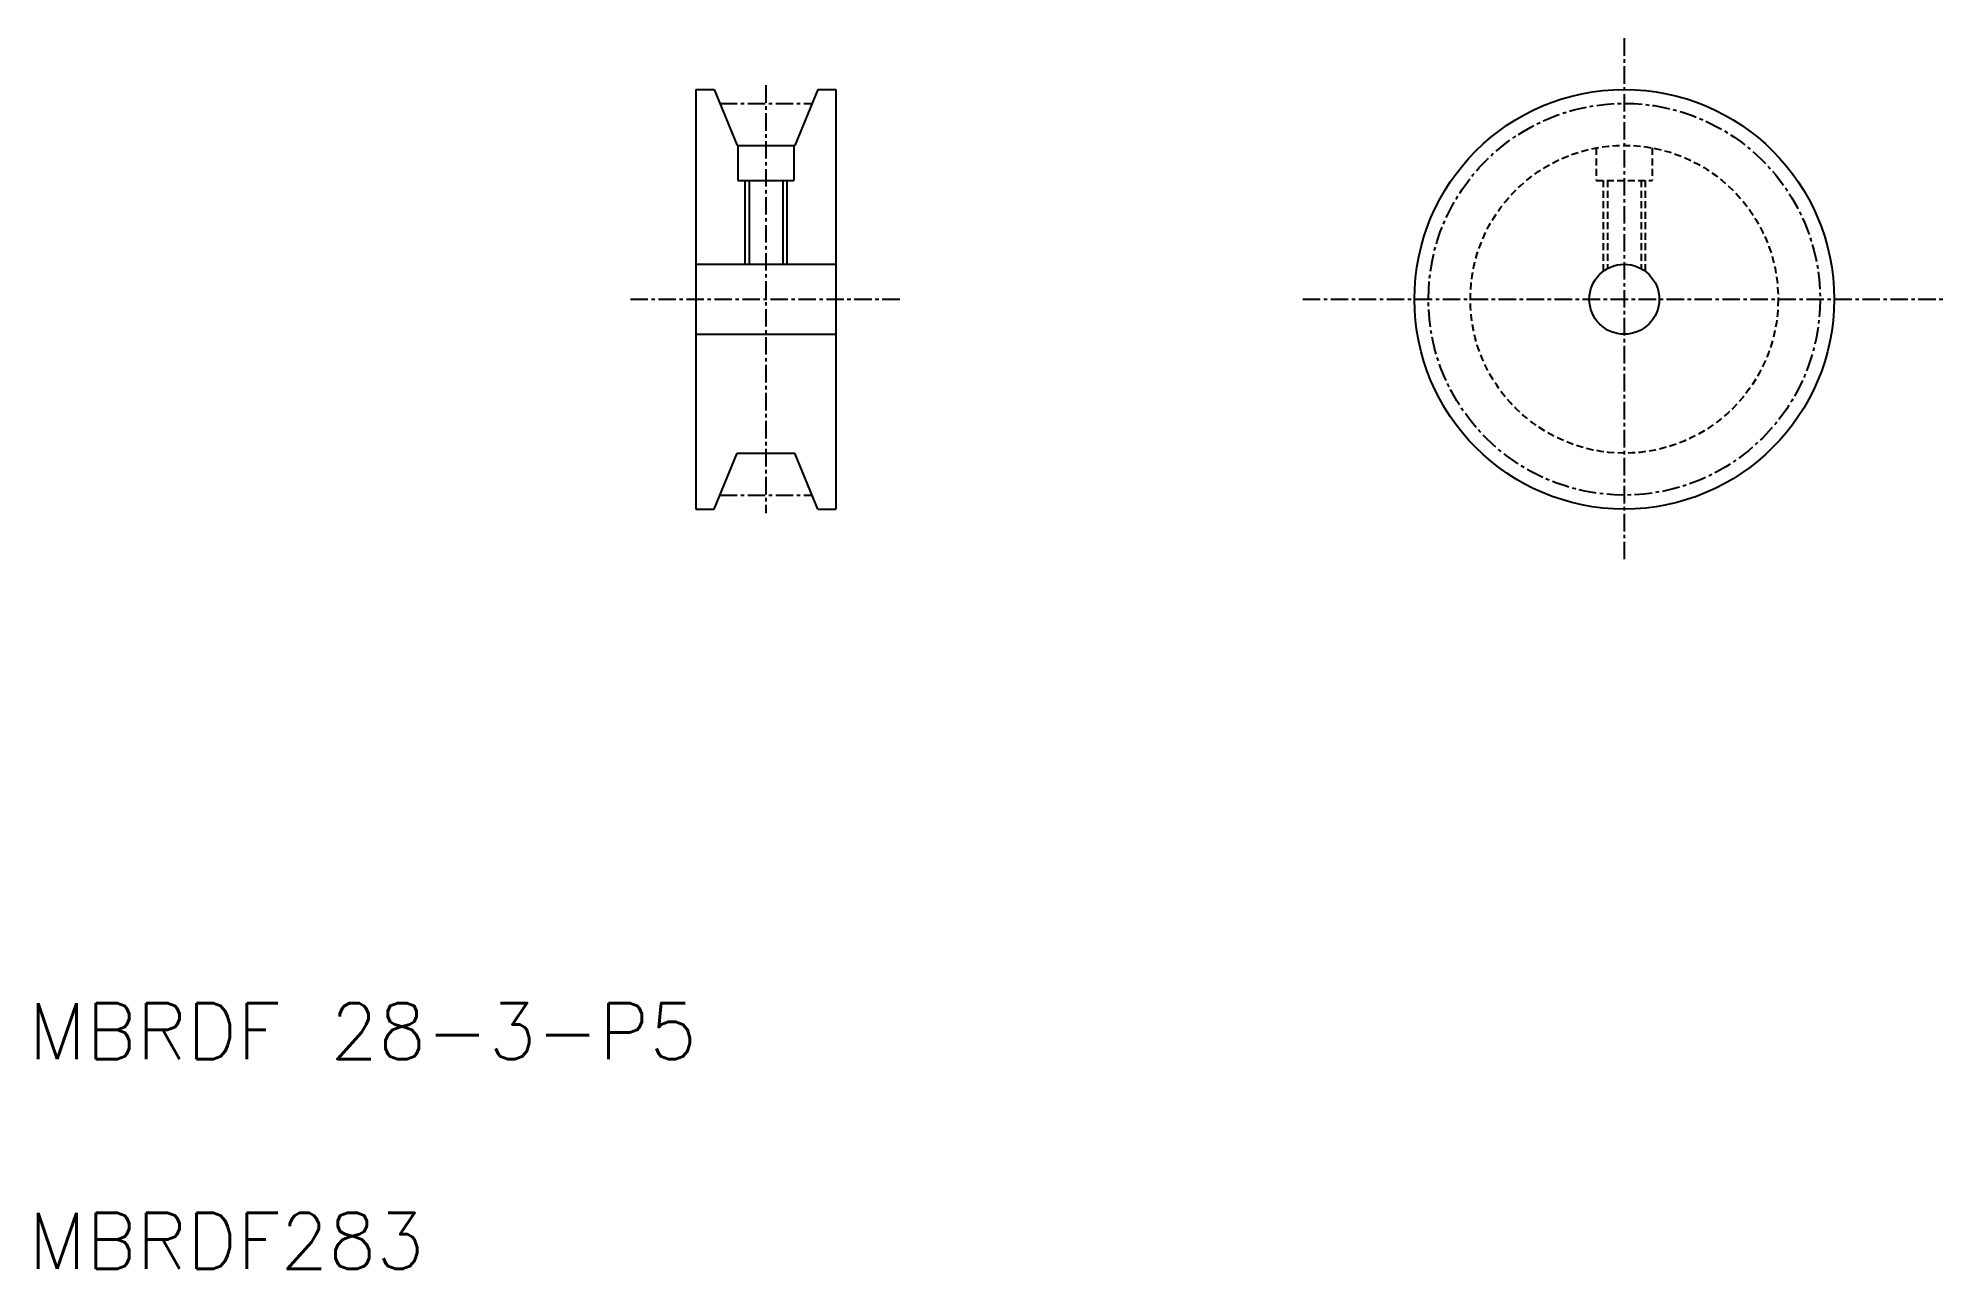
# Model space of a CAD drawing. Extents: x 34 to 170, y 319 to 407.
import ezdxf

# ---------------------------------------------------------------- set-up
doc = ezdxf.new("R2010")
doc.units = 0
doc.linetypes.add('CENTER', pattern=[2, 1.25, -0.25, 0.25, -0.25])
doc.linetypes.add('DASHED', pattern=[0.75, 0.5, -0.25])
doc.layers.get('0').update_dxf_attribs({"linetype": 'CONTINUOUS'})
doc.layers.add('CENTER', color=1, linetype='CENTER')
doc.styles.get("Standard").update_dxf_attribs({"font": 'txt.shx', "bigfont": '@extfont2.shx'})

msp = doc.modelspace()

# ---------------------------------------------------------------- linework, layer by layer
at = {"color": 7, "linetype": 'CONTINUOUS'}
for p, q in [((80.57, 403.43), (80.57, 373.43)), ((80.57, 403.43), (81.86, 403.43)), ((81.86, 403.43), (83.51, 399.43)), ((89.28, 403.43), (87.63, 399.43)), ((89.28, 403.43), (90.57, 403.43)), ((90.57, 403.43), (90.57, 373.43)), ((83.51, 399.43), (87.63, 399.43)), ((83.57, 399.43), (83.57, 396.93)), ((87.57, 399.43), (87.57, 396.93)), ((83.57, 396.93), (87.57, 396.93)), ((84.37, 396.93), (84.37, 390.93)), ((86.77, 396.93), (86.77, 390.93)), ((80.57, 390.93), (90.57, 390.93)), ((80.57, 385.93), (90.57, 385.93)), ((81.86, 373.43), (83.51, 377.43)), ((83.51, 377.43), (87.63, 377.43)), ((89.28, 373.43), (87.63, 377.43)), ((80.57, 373.43), (81.86, 373.43)), ((89.28, 373.43), (90.57, 373.43))]:
    msp.add_line(p, q, dxfattribs=at)
at = {"color": 3, "linetype": 'DASHED'}
for p, q in [((144.93, 399.25), (144.93, 396.93)), ((148.93, 399.25), (148.93, 396.93)), ((144.93, 396.93), (148.93, 396.93)), ((145.43, 396.93), (145.43, 390.43)), ((145.73, 396.93), (145.73, 390.62)), ((148.13, 396.93), (148.13, 390.62)), ((148.43, 396.93), (148.43, 390.43))]:
    msp.add_line(p, q, dxfattribs=at)
at = {"color": 3, "linetype": 'CONTINUOUS'}
for p, q in [((84.07, 396.93), (84.07, 390.93)), ((87.07, 396.93), (87.07, 390.93))]:
    msp.add_line(p, q, dxfattribs=at)
at = {"color": 7, "linetype": 'CONTINUOUS'}
for radius in [15, 2.5]:
    msp.add_circle((146.93, 388.43), radius, dxfattribs=at)
at = {"color": 3, "linetype": 'DASHED'}
msp.add_circle((146.93, 388.43), 11, dxfattribs=at)
at = {"layer": 'CENTER', "color": 1, "linetype": 'CENTER'}
for p, q in [((146.93, 407.09), (146.93, 369.77)), ((85.57, 403.73), (85.57, 373.13)), ((82.27, 402.43), (88.87, 402.43)), ((75.89, 388.43), (95.25, 388.43)), ((123.95, 388.43), (169.92, 388.43)), ((82.27, 374.43), (88.87, 374.43))]:
    msp.add_line(p, q, dxfattribs=at)
msp.add_circle((146.93, 388.43), 14, dxfattribs=at)

# ---------------------------------------------------------------- texts
at = {"color": 7, "linetype": 'CONTINUOUS'}
for s, p in [('MBRDF 28-3-P5', (32.86, 334.12)), ('MBRDF283', (32.86, 319.12))]:
    msp.add_text(s, height=4, dxfattribs=at).set_placement(p)

doc.saveas('drawing.dxf')
